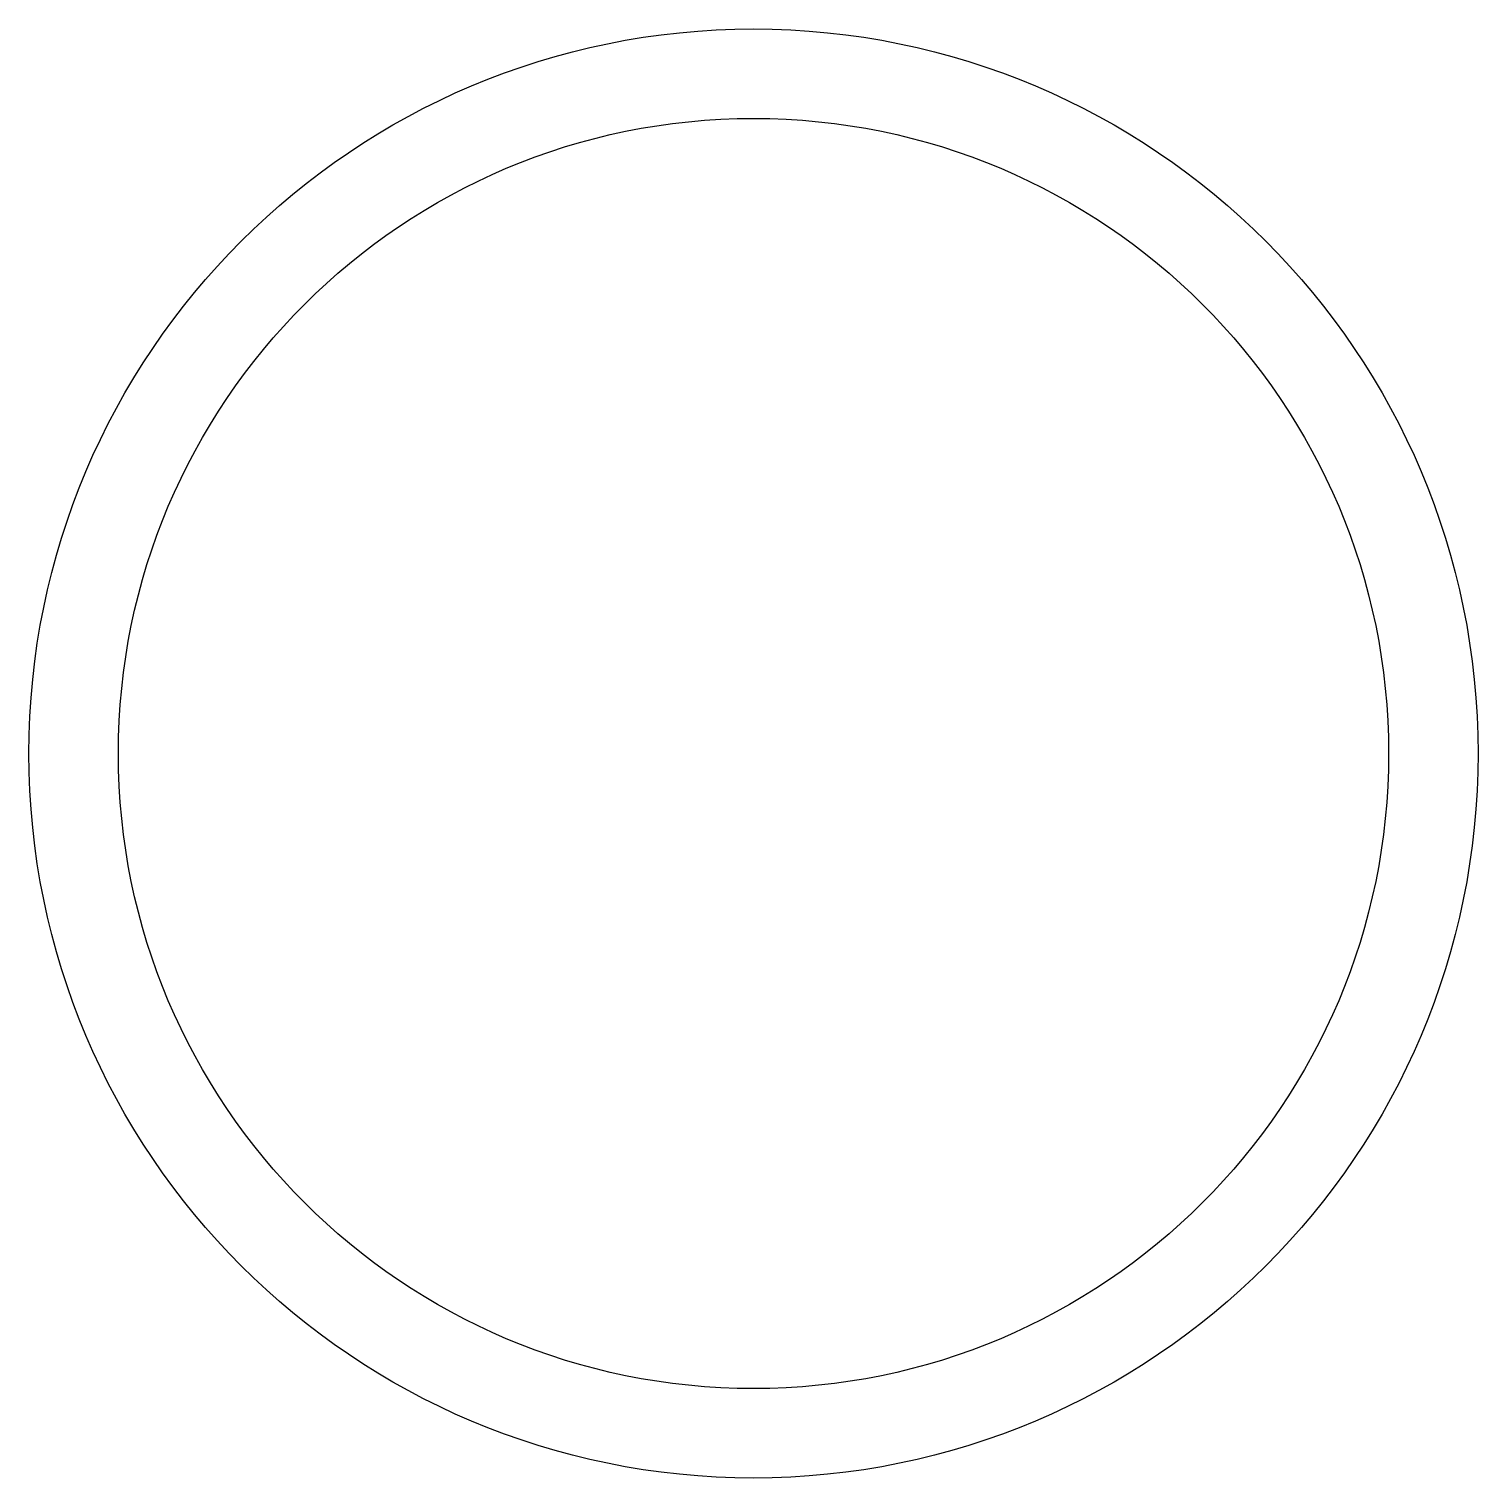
# Model space of a CAD drawing. Extents: x -44.5 to 44.4, y 0.8 to 89.7.
import ezdxf

# ---------------------------------------------------------------- set-up
doc = ezdxf.new("R2010")
doc.units = 0
doc.layers.get('0').update_dxf_attribs({"linetype": 'CONTINUOUS'})

msp = doc.modelspace()

# ---------------------------------------------------------------- linework, layer by layer
at = {"color": 7}
for radius in [44.45, 38.964]:
    msp.add_circle((-0.015, 45.251), radius, dxfattribs=at)

doc.saveas('drawing.dxf')
